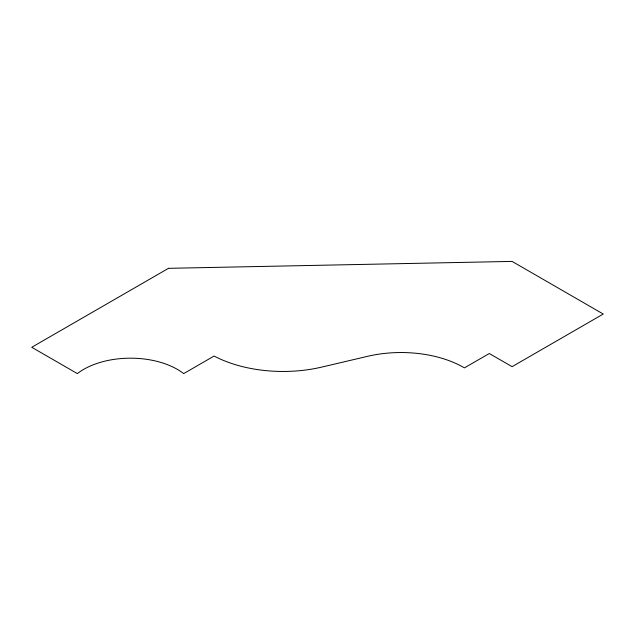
<?xml version="1.0" encoding="UTF-8"?>
<svg xmlns="http://www.w3.org/2000/svg" width="635" height="635" viewBox="0 0 635 635"><rect width="100%" height="100%" fill="white"/><g stroke="black" fill="none" stroke-linecap="round" stroke-linejoin="round"><path stroke-width="0.95" d="M168.497 268.327L31.75 347.281L77.335 373.594A66.31 38.283 0 0 1 183.69 373.594L214.074 356.052A102.552 59.206 0 0 0 321.731 367.094L367.625 356.314A88.757 51.245 0 0 1 464.415 367.879L489.299 353.512L512.088 366.673L603.25 314.039L512.088 261.406L168.497 268.327"/></g></svg>
